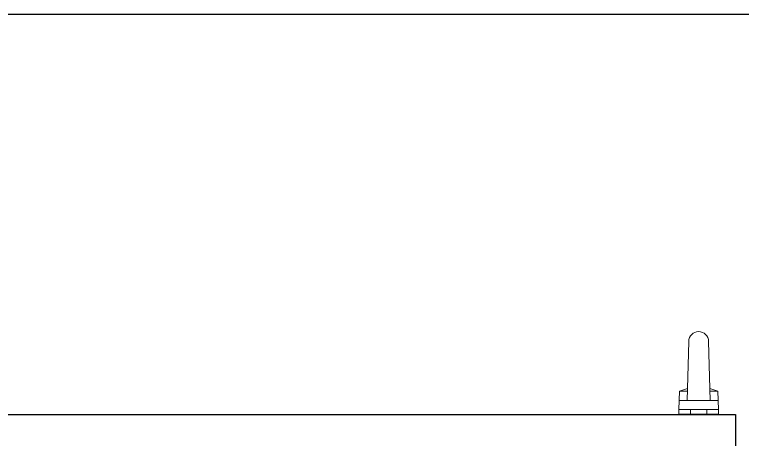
# Model space of a CAD drawing. Header units: millimetres. Extents: x 2046 to 14753, y 2361 to 29276.
# Drawn here: x 10209.39 to 10248.96, y 3741.27 to 3764.36 of the extents above; entities that cross this region are included whole.
import ezdxf

# ---------------------------------------------------------------- set-up
doc = ezdxf.new("R2010")
doc.units = ezdxf.units.MM
doc.layers.add('HAT', color=3, linetype='Continuous')

msp = doc.modelspace()

# ---------------------------------------------------------------- linework, layer by layer
at = {"color": 0, "lineweight": 9}
for p, q in [((10245.949, 3743.393), (10246.039, 3746.596)), ((10247.209, 3743.393), (10247.119, 3746.596)), ((10245.499, 3742.898), (10245.536, 3743.888)), ((10245.536, 3743.888), (10245.964, 3744.036)), ((10245.536, 3743.888), (10245.96, 3743.888)), ((10247.193, 3744.036), (10247.622, 3743.888)), ((10247.197, 3743.888), (10247.622, 3743.888)), ((10247.659, 3742.898), (10247.622, 3743.888)), ((10247.64, 3743.393), (10245.517, 3743.393)), ((10245.499, 3742.898), (10247.659, 3742.898)), ((10245.499, 3742.629), (10245.499, 3742.898)), ((10247.659, 3742.629), (10247.659, 3742.898))]:
    msp.add_line(p, q, dxfattribs=at)
msp.add_line((10247.659, 3742.629), (10245.499, 3742.629))
msp.add_lwpolyline([(10449.544, 3226.18), (10449.544, 3764.362), (9976.789, 3764.362), (9976.789, 3226.18)])
msp.add_lwpolyline([(10247.029, 3742.899), (10247.029, 3742.629), (10246.129, 3742.629), (10246.129, 3742.899)], close=True, dxfattribs=at)
msp.add_arc((10246.579, 3746.589), 0.54, 0.7577, 179.2423, dxfattribs=at)
at = {"layer": 'HAT', "color": 1}
msp.add_lwpolyline([(10178.579, 3742.629), (10248.579, 3742.629), (10248.579, 3562.629), (10178.579, 3562.629)], close=True, dxfattribs=at)

doc.saveas('drawing.dxf')
